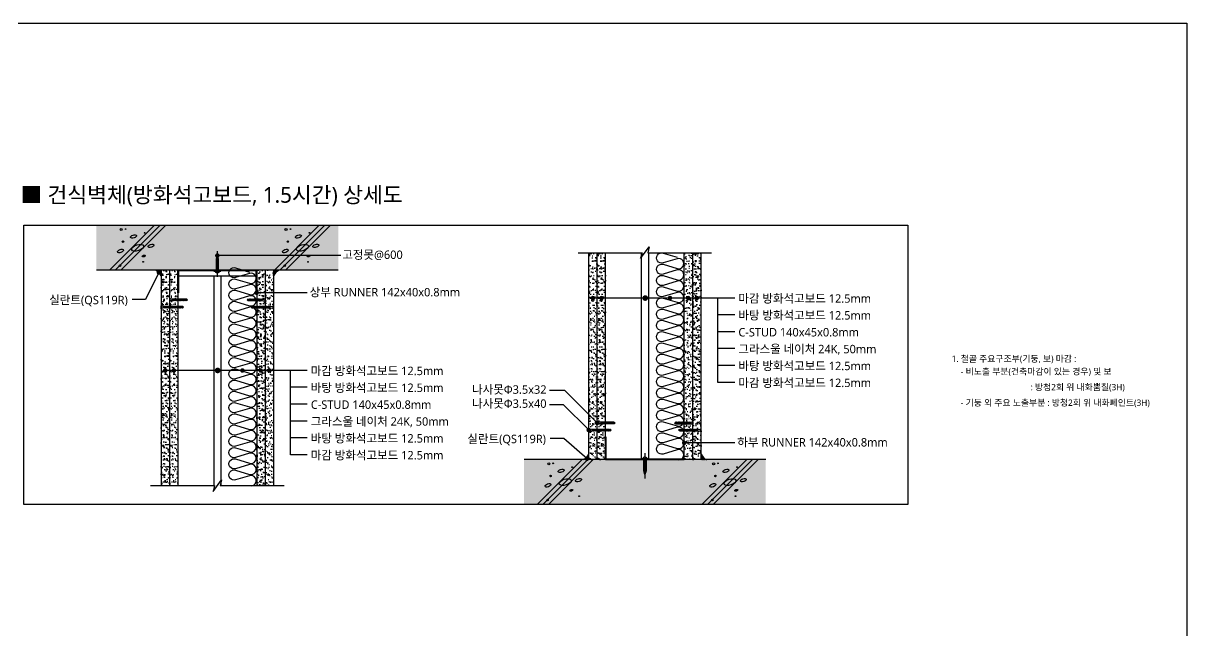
# Model space of a CAD drawing. Header units: millimetres. Extents: x 16588925 to 16999425, y -19668830 to -19380830.
# Drawn here: x 16778609 to 16999425, y -19496106 to -19380830 of the extents above; entities that cross this region are included whole.
import ezdxf
from ezdxf.enums import TextEntityAlignment as Align

# ---------------------------------------------------------------- set-up
doc = ezdxf.new("R2010")
doc.units = ezdxf.units.MM
doc.header["$LTSCALE"] = 1200
doc.header["$MEASUREMENT"] = 0
doc.linetypes.add('HID', pattern=[2.3, 1.5, -0.8])
doc.layers.get('0').update_dxf_attribs({"linetype": 'CONTINUOUS'})
doc.layers.get('DEFPOINTS').update_dxf_attribs({"color": 171, "linetype": 'CONTINUOUS'})
for name, color, linetype in [('ELE-3', 4, 'CONTINUOUS'), ('ELE-6', 8, 'CONTINUOUS'), ('HAT-1', 9, 'CONTINUOUS'), ('HAT-2', 252, 'CONTINUOUS'), ('INS', 5, 'CONTINUOUS'), ('LED', 7, 'CONTINUOUS'), ('SEALANT', 8, 'CONTINUOUS'), ('SYM', 7, 'CONTINUOUS'), ('TEXT', 3, 'CONTINUOUS'), ('TEXT(노트)', 3, 'CONTINUOUS'), ('TEXT-기입', 6, 'CONTINUOUS'), ('경량철골', 2, 'CONTINUOUS'), ('나사못32', 8, 'CONTINUOUS')]:
    doc.layers.add(name, color=color, linetype=linetype)
doc.styles.add('나눔바른고딕', font='NanumBarunGothic.ttf')

# ---------------------------------------------------------------- blocks, each defined once
blk = doc.blocks.new('A$C70CA2067')
at = {"layer": 'ELE-6'}
for points in [[(-1333, -2466, 1.3440307), (-1333, -600), (-4000, -1400, -1.3440307), (-4000, 467), (-1333, -333)], [(-1333, -4600, 1.3440307), (-1333, -2733), (-4000, -3533, -1.3440307), (-4000, -1666), (-1333, -2466)], [(-1333, -6733, 1.3440307), (-1333, -4866), (-4000, -5666, -1.3440307), (-4000, -3800), (-1333, -4600)], [(-1333, -8866, 1.3440307), (-1333, -6999), (-4000, -7799, -1.3440307), (-4000, -5933), (-1333, -6733)], [(-1333, -10999, 1.3440307), (-1333, -9133), (-4000, -9933, -1.3440307), (-4000, -8066), (-1333, -8866)], [(-1333, -13132, 1.3440307), (-1333, -11266), (-4000, -12066, -1.3440307), (-4000, -10199), (-1333, -10999)], [(-1333, -15266, 1.3440307), (-1333, -13399), (-4000, -14199, -1.3440307), (-4000, -12332), (-1333, -13132)], [(-1333, -17399, 1.3440307), (-1333, -15532), (-4000, -16332, -1.3440307), (-4000, -14466), (-1333, -15266)], [(-1333, -19532, 1.3440307), (-1333, -17665), (-4000, -18465, -1.3440307), (-4000, -16599), (-1333, -17399)], [(-1333, -21665, 1.3440307), (-1333, -19799), (-4000, -20599, -1.3440307), (-4000, -18732), (-1333, -19532)], [(-1333, -23798, 1.3440307), (-1333, -21932), (-4000, -22732, -1.3440307), (-4000, -20865), (-1333, -21665)], [(-1333, -25932, 1.3440307), (-1333, -24065), (-4000, -24865, -1.3440307), (-4000, -22998), (-1333, -23798)], [(-1333, -28065, 1.3440307), (-1333, -26198), (-4000, -26998, -1.3440307), (-4000, -25132), (-1333, -25932)], [(-1333, -30198, 1.3440307), (-1333, -28331), (-4000, -29131, -1.3440307), (-4000, -27265), (-1333, -28065)], [(-1333, -32331, 1.3440307), (-1333, -30465), (-4000, -31265, -1.3440307), (-4000, -29398), (-1333, -30198)], [(-1333, -34464, 1.3440307), (-1333, -32598), (-4000, -33398, -1.3440307), (-4000, -31531), (-1333, -32331)], [(-1333, -36598, 1.3440307), (-1333, -34731), (-4000, -35531, -1.3440307), (-4000, -33664), (-1333, -34464)], [(-1333, -38731, 1.3440307), (-1333, -36864), (-4000, -37664, -1.3440307), (-4000, -35798), (-1333, -36598)], [(-1333, -40864, 1.3440307), (-1333, -38997), (-4000, -39797, -1.3440307), (-4000, -37931), (-1333, -38731)]]:
    blk.add_lwpolyline(points, format="xyb", dxfattribs=at)
blk = doc.blocks.new('A$C62E36CEF')
at = {"layer": 'ELE-6'}
for points in [[(-1333, 36264, 1.3440307), (-1333, 38131), (-4000, 37331, -1.3440307), (-4000, 39198), (-1333, 38398)], [(-1333, 34131, 1.3440307), (-1333, 35998), (-4000, 35198, -1.3440307), (-4000, 37064), (-1333, 36264)], [(-1333, 31998, 1.3440307), (-1333, 33865), (-4000, 33065, -1.3440307), (-4000, 34931), (-1333, 34131)], [(-1333, 29865, 1.3440307), (-1333, 31731), (-4000, 30931, -1.3440307), (-4000, 32798), (-1333, 31998)], [(-1333, 27732, 1.3440307), (-1333, 29598), (-4000, 28798, -1.3440307), (-4000, 30665), (-1333, 29865)], [(-1333, 25598, 1.3440307), (-1333, 27465), (-4000, 26665, -1.3440307), (-4000, 28532), (-1333, 27732)], [(-1333, 23465, 1.3440307), (-1333, 25332), (-4000, 24532, -1.3440307), (-4000, 26398), (-1333, 25598)], [(-1333, 21332, 1.3440307), (-1333, 23199), (-4000, 22399, -1.3440307), (-4000, 24265), (-1333, 23465)], [(-1333, 19199, 1.3440307), (-1333, 21065), (-4000, 20265, -1.3440307), (-4000, 22132), (-1333, 21332)], [(-1333, 17066, 1.3440307), (-1333, 18932), (-4000, 18132, -1.3440307), (-4000, 19999), (-1333, 19199)], [(-1333, 14932, 1.3440307), (-1333, 16799), (-4000, 15999, -1.3440307), (-4000, 17866), (-1333, 17066)], [(-1333, 12799, 1.3440307), (-1333, 14666), (-4000, 13866, -1.3440307), (-4000, 15732), (-1333, 14932)], [(-1333, 10666, 1.3440307), (-1333, 12533), (-4000, 11733, -1.3440307), (-4000, 13599), (-1333, 12799)], [(-1333, 8533, 1.3440307), (-1333, 10399), (-4000, 9599, -1.3440307), (-4000, 11466), (-1333, 10666)], [(-1333, 6400, 1.3440307), (-1333, 8266), (-4000, 7466, -1.3440307), (-4000, 9333), (-1333, 8533)], [(-1333, 4266, 1.3440307), (-1333, 6133), (-4000, 5333, -1.3440307), (-4000, 7200), (-1333, 6400)], [(-1333, 2133, 1.3440307), (-1333, 4000), (-4000, 3200, -1.3440307), (-4000, 5066), (-1333, 4266)], [(-1333, 0, 1.3440307), (-1333, 1867), (-4000, 1067, -1.3440307), (-4000, 2933), (-1333, 2133)]]:
    blk.add_lwpolyline(points, format="xyb", dxfattribs=at)
blk = doc.blocks.new('kcc나사못40')
at = {"layer": 'ELE-6'}
for p, q in [((1.5, 38.5), (1, 38.2)), ((1, 38.2), (1.5, 37.9)), ((1.5, 37.2), (1, 36.9)), ((1, 36.9), (1.5, 36.6)), ((1.5, 35.9), (1, 35.6)), ((1, 35.6), (1.5, 35.3)), ((1.5, 34.6), (1, 34.3)), ((1, 34.3), (1.5, 34)), ((1.5, 33.3), (1, 33)), ((1, 33), (1.5, 32.7)), ((1.5, 32), (1, 31.7)), ((1, 31.7), (1.5, 31.4)), ((1.5, 30.7), (1, 30.4)), ((1, 30.4), (1.5, 30.1)), ((1.5, 29.4), (1, 29.1)), ((1, 29.1), (1.5, 28.8)), ((1.5, 28.1), (1, 27.8)), ((1, 27.8), (1.5, 27.5)), ((1.5, 26.8), (1, 26.5)), ((1, 26.5), (1.5, 26.2)), ((1.5, 25.5), (1, 25.2)), ((1, 25.2), (1.5, 24.9)), ((1.5, 24.2), (1, 23.9)), ((1, 23.9), (1.5, 23.6)), ((1.5, 22.9), (1, 22.6)), ((1, 22.6), (1.5, 22.3)), ((1.5, 21.6), (1, 21.3)), ((1, 21.3), (1.5, 21)), ((1.5, 38.5), (2.8, 40)), ((1.5, 38.5), (4, 37.9)), ((1.5, 37.9), (4, 37.3)), ((1.5, 37.9), (1.5, 37.2)), ((1.5, 37.9), (4, 37.9)), ((1.5, 37.2), (4, 36.6)), ((1.5, 36.6), (4, 36)), ((1.5, 36.6), (1.5, 35.9)), ((1.5, 36.6), (4, 36.6)), ((1.5, 35.9), (4, 35.3)), ((1.5, 35.3), (4, 34.7)), ((1.5, 35.3), (1.5, 34.6)), ((1.5, 35.3), (4, 35.3)), ((1.5, 34.6), (4, 34)), ((1.5, 34), (1.5, 33.3)), ((1.5, 34), (4, 33.4)), ((1.5, 34), (4, 34)), ((1.5, 33.3), (4, 32.7)), ((1.5, 32.7), (4, 32.1)), ((1.5, 32.7), (1.5, 32)), ((1.5, 32.7), (4, 32.7)), ((1.5, 32), (4, 31.4)), ((1.5, 31.4), (1.5, 30.7)), ((1.5, 31.4), (4, 30.8)), ((1.5, 31.4), (4, 31.4)), ((1.5, 30.7), (4, 30.1)), ((1.5, 30.1), (4, 29.5)), ((1.5, 30.1), (1.5, 29.4)), ((1.5, 30.1), (4, 30.1)), ((1.5, 29.4), (4, 28.8)), ((1.5, 28.8), (1.5, 28.1)), ((1.5, 28.8), (4, 28.2)), ((1.5, 28.8), (4, 28.8)), ((1.5, 28.1), (4, 27.5)), ((1.5, 27.5), (4, 26.9)), ((1.5, 27.5), (1.5, 26.8)), ((1.5, 27.5), (4, 27.5)), ((1.5, 26.8), (4, 26.2)), ((1.5, 26.2), (1.5, 25.5)), ((1.5, 26.2), (4, 25.6)), ((1.5, 26.2), (4, 26.2)), ((1.5, 25.5), (4, 24.9)), ((1.5, 24.9), (4, 24.3)), ((1.5, 24.9), (1.5, 24.2)), ((1.5, 24.9), (4, 24.9)), ((1.5, 24.2), (4, 23.6)), ((1.5, 23.6), (1.5, 22.9)), ((1.5, 23.6), (4, 23)), ((1.5, 23.6), (4, 23.6)), ((1.5, 22.9), (4, 22.3)), ((1.5, 22.3), (4, 21.7)), ((1.5, 22.3), (1.5, 21.6)), ((1.5, 22.3), (4, 22.3)), ((1.5, 21.6), (4, 21)), ((1.5, 21), (1.5, 20.3)), ((1.5, 21), (4, 20.4)), ((1.5, 21), (4, 21)), ((4, 38.6), (2.8, 40)), ((4, 38.6), (4, 37.9)), ((4, 37.9), (4.5, 37.6)), ((4.5, 37.6), (4, 37.3)), ((4, 37.3), (4, 36.6)), ((4, 36.6), (4.5, 36.3)), ((4.5, 36.3), (4, 36)), ((4, 36), (4, 35.3)), ((4, 35.3), (4.5, 35)), ((4.5, 35), (4, 34.7)), ((4, 34.7), (4, 34)), ((4, 34), (4.5, 33.7)), ((4.5, 33.7), (4, 33.4)), ((4, 33.4), (4, 32.7)), ((4, 32.7), (4.5, 32.4)), ((4.5, 32.4), (4, 32.1)), ((4, 32.1), (4, 31.4)), ((4, 31.4), (4.5, 31.1)), ((4.5, 31.1), (4, 30.8)), ((4, 30.8), (4, 30.1)), ((4, 30.1), (4.5, 29.8)), ((4.5, 29.8), (4, 29.5)), ((4, 29.5), (4, 28.8)), ((4, 28.8), (4.5, 28.5)), ((4.5, 28.5), (4, 28.2)), ((4, 28.2), (4, 27.5)), ((4, 27.5), (4.5, 27.2)), ((4.5, 27.2), (4, 26.9)), ((4, 26.9), (4, 26.2)), ((4, 26.2), (4.5, 25.9)), ((4.5, 25.9), (4, 25.6)), ((4, 25.6), (4, 24.9)), ((4, 24.9), (4.5, 24.6)), ((4.5, 24.6), (4, 24.3)), ((4, 24.3), (4, 23.6)), ((4, 23.6), (4.5, 23.3)), ((4.5, 23.3), (4, 23)), ((4, 23), (4, 22.3)), ((4, 22.3), (4.5, 22)), ((4.5, 22), (4, 21.7)), ((4, 21.7), (4, 21)), ((4, 21), (4.5, 20.7)), ((0, 0.4), (5.5, 0.4)), ((0, 0), (0, 0.4)), ((1.5, 20.3), (1, 20)), ((1, 20), (1.5, 19.7)), ((1.5, 19), (1, 18.7)), ((1, 18.7), (1.5, 18.4)), ((1.5, 17.7), (1, 17.4)), ((1, 17.4), (1.5, 17.1)), ((1.5, 16.4), (1, 16.1)), ((1, 16.1), (1.5, 15.8)), ((1.5, 15.1), (1, 14.8)), ((1, 14.8), (1.5, 14.5)), ((1.5, 13.8), (1, 13.5)), ((1, 13.5), (1.5, 13.2)), ((1.5, 12.5), (1, 12.2)), ((1, 12.2), (1.5, 11.9)), ((1.5, 11.2), (1, 10.9)), ((1, 10.9), (1.5, 10.6)), ((1.5, 9.9), (1, 9.6)), ((1, 9.6), (1.5, 9.3)), ((1.5, 8.6), (1, 8.3)), ((1, 8.3), (1.5, 8)), ((1.5, 7.3), (1, 7)), ((1, 7), (1.5, 6.7)), ((1.5, 20.3), (4, 19.7)), ((1.5, 19.7), (4, 19.1)), ((1.5, 19.7), (1.5, 19)), ((1.5, 19.7), (4, 19.7)), ((1.5, 19), (4, 18.4)), ((1.5, 18.4), (1.5, 17.7)), ((1.5, 18.4), (4, 17.8)), ((1.5, 18.4), (4, 18.4)), ((1.5, 17.7), (4, 17.1)), ((1.5, 17.1), (4, 16.5)), ((1.5, 17.1), (1.5, 16.4)), ((1.5, 17.1), (4, 17.1)), ((1.5, 16.4), (4, 15.8)), ((1.5, 15.8), (1.5, 15.1)), ((1.5, 15.8), (4, 15.2)), ((1.5, 15.8), (4, 15.8)), ((1.5, 15.1), (4, 14.5)), ((1.5, 14.5), (4, 13.9)), ((1.5, 14.5), (1.5, 13.8)), ((1.5, 14.5), (4, 14.5)), ((1.5, 13.8), (4, 13.2)), ((1.5, 13.2), (1.5, 12.5)), ((1.5, 13.2), (4, 12.6)), ((1.5, 13.2), (4, 13.2)), ((1.5, 12.5), (4, 11.9)), ((1.5, 11.9), (4, 11.3)), ((1.5, 11.9), (1.5, 11.2)), ((1.5, 11.9), (4, 11.9)), ((1.5, 11.2), (4, 10.6)), ((1.5, 10.6), (1.5, 9.9)), ((1.5, 10.6), (4, 10)), ((1.5, 10.6), (4, 10.6)), ((1.5, 9.9), (4, 9.3)), ((1.5, 9.3), (4, 8.7)), ((1.5, 9.3), (1.5, 8.6)), ((1.5, 9.3), (4, 9.3)), ((1.5, 8.6), (4, 8)), ((1.5, 8), (1.5, 7.3)), ((1.5, 8), (4, 7.4)), ((1.5, 8), (4, 8)), ((1.5, 7.3), (4, 6.7)), ((1.5, 6.7), (4, 6.1)), ((1.5, 6.7), (4, 6.7)), ((1.5, 6.7), (1.5, 5.4)), ((4.5, 20.7), (4, 20.4)), ((4, 20.4), (4, 19.7)), ((4, 19.7), (4.5, 19.4)), ((4.5, 19.4), (4, 19.1)), ((4, 19.1), (4, 18.4)), ((4, 18.4), (4.5, 18.1)), ((4.5, 18.1), (4, 17.8)), ((4, 17.8), (4, 17.1)), ((4, 17.1), (4.5, 16.8)), ((4.5, 16.8), (4, 16.5)), ((4, 16.5), (4, 15.8)), ((4, 15.8), (4.5, 15.5)), ((4.5, 15.5), (4, 15.2)), ((4, 15.2), (4, 14.5)), ((4, 14.5), (4.5, 14.2)), ((4.5, 14.2), (4, 13.9)), ((4, 13.9), (4, 13.2)), ((4, 13.2), (4.5, 12.9)), ((4.5, 12.9), (4, 12.6)), ((4, 12.6), (4, 11.9)), ((4, 11.9), (4.5, 11.6)), ((4.5, 11.6), (4, 11.3)), ((4, 11.3), (4, 10.6)), ((4, 10.6), (4.5, 10.3)), ((4.5, 10.3), (4, 10)), ((4, 10), (4, 9.3)), ((4, 9.3), (4.5, 9)), ((4.5, 9), (4, 8.7)), ((4, 8.7), (4, 8)), ((4, 8), (4.5, 7.7)), ((4.5, 7.7), (4, 7.4)), ((4, 7.4), (4, 6.7)), ((4, 6.7), (4.5, 6.4)), ((4.5, 6.4), (4, 6.1)), ((4, 6.1), (4, 5.4)), ((5.5, 0), (5.5, 0.4)), ((0, 0), (5.5, 0))]:
    blk.add_line(p, q, dxfattribs=at)
at = {"layer": 'ELE-6', "extrusion": (0, 0, -1)}
blk.add_ellipse((0, 5.4), major_axis=(0, -5), ratio=0.3, start_param=4.712389, end_param=6.283185, dxfattribs=at)
at = {"layer": 'ELE-6'}
blk.add_ellipse((5.5, 5.4), major_axis=(0, -5), ratio=0.3, start_param=4.712389, end_param=6.283185, dxfattribs=at)
blk = doc.blocks.new('kcc나사못32')
at = {"layer": '나사못32'}
for p, q in [((1.5, 29.9), (1, 29.6)), ((1, 29.6), (1.5, 29.3)), ((1.5, 28.6), (1, 28.3)), ((1, 28.3), (1.5, 28)), ((1.5, 27.3), (1, 27)), ((1, 27), (1.5, 26.7)), ((1.5, 26), (1, 25.7)), ((1, 25.7), (1.5, 25.4)), ((1.5, 24.7), (1, 24.4)), ((1, 24.4), (1.5, 24.1)), ((1.5, 23.4), (1, 23.1)), ((1, 23.1), (1.5, 22.8)), ((1.5, 22.1), (1, 21.8)), ((1, 21.8), (1.5, 21.5)), ((1.5, 20.8), (1, 20.5)), ((1.5, 30.6), (2.8, 32)), ((1.5, 30.6), (1.5, 29.9)), ((4, 30.5), (1.5, 29.9)), ((4, 29.9), (1.5, 29.9)), ((4, 29.9), (1.5, 29.3)), ((1.5, 29.3), (1.5, 28.6)), ((4, 29.2), (1.5, 28.6)), ((4, 28.6), (1.5, 28.6)), ((4, 28.6), (1.5, 28)), ((1.5, 28), (1.5, 27.3)), ((4, 27.9), (1.5, 27.3)), ((4, 27.3), (1.5, 27.3)), ((4, 27.3), (1.5, 26.7)), ((1.5, 26.7), (1.5, 26)), ((4, 26.6), (1.5, 26)), ((4, 26), (1.5, 26)), ((4, 26), (1.5, 25.4)), ((1.5, 25.4), (1.5, 24.7)), ((4, 25.3), (1.5, 24.7)), ((4, 24.7), (1.5, 24.7)), ((4, 24.7), (1.5, 24.1)), ((1.5, 24.1), (1.5, 23.4)), ((4, 24), (1.5, 23.4)), ((4, 23.4), (1.5, 23.4)), ((4, 23.4), (1.5, 22.8)), ((1.5, 22.8), (1.5, 22.1)), ((4, 22.7), (1.5, 22.1)), ((4, 22.1), (1.5, 22.1)), ((4, 22.1), (1.5, 21.5)), ((1.5, 21.5), (1.5, 20.8)), ((4, 21.4), (1.5, 20.8)), ((4, 20.8), (1.5, 20.8)), ((4, 20.8), (1.5, 20.2)), ((4, 30.5), (2.8, 32)), ((4, 30.5), (4.5, 30.2)), ((4.5, 30.2), (4, 29.9)), ((4, 29.9), (4, 29.2)), ((4, 29.2), (4.5, 28.9)), ((4.5, 28.9), (4, 28.6)), ((4, 28.6), (4, 27.9)), ((4, 27.9), (4.5, 27.6)), ((4.5, 27.6), (4, 27.3)), ((4, 27.3), (4, 26.6)), ((4, 26.6), (4.5, 26.3)), ((4.5, 26.3), (4, 26)), ((4, 26), (4, 25.3)), ((4, 25.3), (4.5, 25)), ((4.5, 25), (4, 24.7)), ((4, 24.7), (4, 24)), ((4, 24), (4.5, 23.7)), ((4.5, 23.7), (4, 23.4)), ((4, 23.4), (4, 22.7)), ((4, 22.7), (4.5, 22.4)), ((4.5, 22.4), (4, 22.1)), ((4, 22.1), (4, 21.4)), ((4, 21.4), (4.5, 21.1)), ((4.5, 21.1), (4, 20.8)), ((4, 20.8), (4, 20.1)), ((0, 0), (0, 0.4)), ((5.5, 0.4), (0, 0.4)), ((1, 20.5), (1.5, 20.2)), ((1.5, 19.5), (1, 19.2)), ((1, 19.2), (1.5, 18.9)), ((1.5, 18.2), (1, 17.9)), ((1, 17.9), (1.5, 17.6)), ((1.5, 16.9), (1, 16.6)), ((1, 16.6), (1.5, 16.3)), ((1.5, 15.6), (1, 15.3)), ((1, 15.3), (1.5, 15)), ((1.5, 14.3), (1, 14)), ((1, 14), (1.5, 13.7)), ((1.5, 13), (1, 12.7)), ((1, 12.7), (1.5, 12.4)), ((1.5, 11.7), (1, 11.4)), ((1, 11.4), (1.5, 11.1)), ((1.5, 10.4), (1, 10.1)), ((1, 10.1), (1.5, 9.8)), ((1.5, 9.1), (1, 8.8)), ((1, 8.8), (1.5, 8.5)), ((1.5, 7.8), (1, 7.5)), ((1, 7.5), (1.5, 7.2)), ((1.5, 6.5), (1, 6.2)), ((1, 6.2), (1.5, 5.9)), ((1.5, 20.2), (1.5, 19.5)), ((4, 20.1), (1.5, 19.5)), ((4, 19.5), (1.5, 19.5)), ((4, 19.5), (1.5, 18.9)), ((1.5, 18.9), (1.5, 18.2)), ((4, 18.8), (1.5, 18.2)), ((4, 18.2), (1.5, 18.2)), ((4, 18.2), (1.5, 17.6)), ((1.5, 17.6), (1.5, 16.9)), ((4, 17.5), (1.5, 16.9)), ((4, 16.9), (1.5, 16.9)), ((4, 16.9), (1.5, 16.3)), ((1.5, 16.3), (1.5, 15.6)), ((4, 16.2), (1.5, 15.6)), ((4, 15.6), (1.5, 15.6)), ((4, 15.6), (1.5, 15)), ((1.5, 15), (1.5, 14.3)), ((4, 14.9), (1.5, 14.3)), ((4, 14.3), (1.5, 14.3)), ((4, 14.3), (1.5, 13.7)), ((1.5, 13.7), (1.5, 13)), ((4, 13.6), (1.5, 13)), ((4, 13), (1.5, 13)), ((4, 13), (1.5, 12.4)), ((1.5, 12.4), (1.5, 11.7)), ((4, 12.3), (1.5, 11.7)), ((4, 11.7), (1.5, 11.7)), ((4, 11.7), (1.5, 11.1)), ((1.5, 11.1), (1.5, 10.4)), ((4, 11), (1.5, 10.4)), ((4, 10.4), (1.5, 10.4)), ((4, 10.4), (1.5, 9.8)), ((1.5, 9.8), (1.5, 9.1)), ((4, 9.7), (1.5, 9.1)), ((4, 9.1), (1.5, 9.1)), ((4, 9.1), (1.5, 8.5)), ((1.5, 8.5), (1.5, 7.8)), ((4, 8.4), (1.5, 7.8)), ((4, 7.8), (1.5, 7.8)), ((4, 7.8), (1.5, 7.2)), ((1.5, 7.2), (1.5, 6.5)), ((4, 7.1), (1.5, 6.5)), ((4, 6.5), (1.5, 6.5)), ((4, 6.5), (1.5, 5.9)), ((1.5, 5.9), (1.5, 5.4)), ((4, 20.1), (4.5, 19.8)), ((4.5, 19.8), (4, 19.5)), ((4, 19.5), (4, 18.8)), ((4, 18.8), (4.5, 18.5)), ((4.5, 18.5), (4, 18.2)), ((4, 18.2), (4, 17.5)), ((4, 17.5), (4.5, 17.2)), ((4.5, 17.2), (4, 16.9)), ((4, 16.9), (4, 16.2)), ((4, 16.2), (4.5, 15.9)), ((4.5, 15.9), (4, 15.6)), ((4, 15.6), (4, 14.9)), ((4, 14.9), (4.5, 14.6)), ((4.5, 14.6), (4, 14.3)), ((4, 14.3), (4, 13.6)), ((4, 13.6), (4.5, 13.3)), ((4.5, 13.3), (4, 13)), ((4, 13), (4, 12.3)), ((4, 12.3), (4.5, 12)), ((4.5, 12), (4, 11.7)), ((4, 11.7), (4, 11)), ((4, 11), (4.5, 10.7)), ((4.5, 10.7), (4, 10.4)), ((4, 10.4), (4, 9.7)), ((4, 9.7), (4.5, 9.4)), ((4.5, 9.4), (4, 9.1)), ((4, 9.1), (4, 8.4)), ((4, 8.4), (4.5, 8.1)), ((4.5, 8.1), (4, 7.8)), ((4, 7.8), (4, 7.1)), ((4, 7.1), (4.5, 6.8)), ((4.5, 6.8), (4, 6.5)), ((4, 6.5), (4, 5.4)), ((5.5, 0), (5.5, 0.4)), ((5.5, 0), (0, 0))]:
    blk.add_line(p, q, dxfattribs=at)
at = {"layer": '나사못32', "extrusion": (0, 0, -1)}
blk.add_ellipse((0, 5.4), major_axis=(0, 5), ratio=0.3, start_param=1.570796, end_param=3.141593, dxfattribs=at)
at = {"layer": '나사못32'}
blk.add_ellipse((5.5, 5.4), major_axis=(0, 5), ratio=0.3, start_param=1.570796, end_param=3.141593, dxfattribs=at)
blk = doc.blocks.new('A$C48DA6045')
at = {"layer": 'ELE-6'}
blk.add_line((0, 10.6), (0, -34.6), dxfattribs=at)
blk.add_lwpolyline([(6, 0), (-6, 0), (-6, 1), (6, 1)], close=True, dxfattribs=at)
at = {"layer": 'ELE-6', "linetype": 'HID'}
blk.add_lwpolyline([(2, 0), (2, -20.6), (0, -27), (-2, -20.6), (-2, 0)], dxfattribs=at)
at = {"layer": 'ELE-6'}
blk.add_arc((0, -0.2), 4.08, 17.2018, 162.7982, dxfattribs=at)

msp = doc.modelspace()

# ---------------------------------------------------------------- hatches: boundary and pattern name
at = {"layer": 'HAT-1'}
h = msp.add_hatch(dxfattribs=at)
h.set_pattern_fill('ANSI31', color=256, scale=10.666667, style=0)
h.set_pattern_definition([(45, (16282434.066, -21363994.457), (-23.94734966, 23.94734966), [])])
h.paths.add_polyline_path([(16804774, -19427705), (16803707, -19427705, -0.2001382), (16804774, -19428761)])
h = msp.add_hatch(dxfattribs=at)
h.set_pattern_fill('ANSI31', color=256, scale=10.666667, style=0)
h.set_pattern_definition([(135, (17348446.975, -21363994.457), (23.94734966, 23.94734966), [])])
h.paths.add_polyline_path([(16826107, -19427705), (16827174, -19427705, 0.2001382), (16826107, -19428761)])
h = msp.add_hatch(dxfattribs=at)
h.set_pattern_fill('ANSI31', color=256, scale=10.666667, style=0)
h.set_pattern_definition([(315, (16363583.597, -17527349.623), (-23.94734966, -23.94734966), [])])
h.paths.add_polyline_path([(16885923, -19463639), (16884857, -19463639, 0.2001382), (16885923, -19462583)])
h = msp.add_hatch(dxfattribs=at)
h.set_pattern_fill('ANSI31', color=256, scale=10.666667, style=0)
h.set_pattern_definition([(225, (17429596.507, -17527349.623), (23.94734966, -23.94734966), [])])
h.paths.add_polyline_path([(16907257, -19463639), (16908323, -19463639, -0.2001382), (16907257, -19462583)])
at = {"layer": 'HAT-2'}
h = msp.add_hatch(dxfattribs=at)
h.set_pattern_fill('AR-CONC', color=256, scale=10.666667)
h.set_pattern_definition([(50, (16815440.5, -19423438.7), (1943.3, -170.02), [203.2, -2235.2]), (355, (16815440.5, -19423438.7), (-375.93, 2037.94), [162.56, -1788.17]), (100.451, (16815602.5, -19423452.9), (1567.37, 1867.92), [172.7, -1899.63]), (46.184, (16815440.5, -19422896.8), (2891.5, -448.45), [304.8, -3352.8]), (96.636, (16815681.5, -19422934.2), (2532.3, 2639.2), [259.04, -2849.45]), (351.184, (16815440.5, -19422896.8), (2532.3, 2639.2), [243.84, -2682.24]), (21, (16815711.5, -19423032.3), (1617.22, -1090.83), [203.2, -2235.2]), (326, (16815711.5, -19423032.3), (659.22, 1964.67), [162.56, -1788.16]), (71.451, (16815846.2, -19423123.2), (2276.44, 873.84), [172.7, -1899.63]), (37.5, (16815440.5, -19423438.7), (32.945, 901.92), [0, -1766.485, 0, -1815.253, 0, -1794.933]), (7.5, (16815440.5, -19423438.7), (712.743, 1068.593), [0, -1034.965, 0, -1725.845, 0, -684.107]), (327.5, (16814836.34, -19423438.7), (1446.3, -61.107), [0, -677.333, 0, -2113.28, 0, -2804.16]), (317.5, (16814565.4, -19423438.7), (1580.045, 271.216), [0, -880.533, 0, -1403.435, 0, -1991.36])])
h.paths.add_polyline_path([(16838374, -19427705), (16838374, -19419172), (16792507, -19419172), (16792507, -19427705)])
h = msp.add_hatch(dxfattribs=at)
h.set_pattern_fill('AR-SAND', color=256, scale=21.333333, style=0)
h.set_pattern_definition([(37.5, (16401442.3, -21345937.45), (-34.134, 1044.08157), [0, -823.63733, 0, -921.17333, 0, -880.53333]), (7.5, (16401442.3, -21345937.5), (958.983, 1529.2269), [0, -444.33067, 0, -742.35733, 0, -284.48]), (327.5, (16400775.8, -21345937.45), (1687.4504, 3.066), [0, -270.93333, 0, -975.36, 0, -1273.38667]), (317.5, (16400775.8, -21345937.5), (1628.9204, 475.5826), [0, -135.46667, 0, -639.40267, 0, -731.52])])
h.paths.add_polyline_path([(16887523, -19424367), (16885923, -19424367), (16885923, -19463639), (16887523, -19463639)])
h = msp.add_hatch(dxfattribs=at)
h.set_pattern_fill('AR-SAND', color=256, scale=21.333333, style=0)
h.set_pattern_definition([(37.5, (16403042.3, -21345937.45), (-34.134, 1044.08157), [0, -823.63733, 0, -921.17333, 0, -880.53333]), (7.5, (16403042.3, -21345937.5), (958.983, 1529.2269), [0, -444.33067, 0, -742.35733, 0, -284.48]), (327.5, (16402375.8, -21345937.45), (1687.4504, 3.066), [0, -270.93333, 0, -975.36, 0, -1273.38667]), (317.5, (16402375.8, -21345937.5), (1628.9204, 475.5826), [0, -135.46667, 0, -639.40267, 0, -731.52])])
h.paths.add_polyline_path([(16889123, -19424367), (16887523, -19424367), (16887523, -19463639), (16889123, -19463639)])
h = msp.add_hatch(dxfattribs=at)
h.set_pattern_fill('AR-SAND', color=256, scale=21.333333, style=0)
h.set_pattern_definition([(37.5, (16412642.3, -21345937.45), (-34.134, 1044.08157), [0, -823.63733, 0, -921.17333, 0, -880.53333]), (7.5, (16412642.3, -21345937.5), (958.983, 1529.2269), [0, -444.33067, 0, -742.35733, 0, -284.48]), (327.5, (16411975.8, -21345937.45), (1687.4504, 3.066), [0, -270.93333, 0, -975.36, 0, -1273.38667]), (317.5, (16411975.8, -21345937.5), (1628.9204, 475.5826), [0, -135.46667, 0, -639.40267, 0, -731.52])])
h.paths.add_polyline_path([(16904057, -19424367), (16905657, -19424367), (16905657, -19463639), (16904057, -19463639)])
h = msp.add_hatch(dxfattribs=at)
h.set_pattern_fill('AR-SAND', color=256, scale=21.333333, style=0)
h.set_pattern_definition([(37.5, (16411042.3, -21345937.45), (-34.134, 1044.08157), [0, -823.63733, 0, -921.17333, 0, -880.53333]), (7.5, (16411042.3, -21345937.5), (958.983, 1529.2269), [0, -444.33067, 0, -742.35733, 0, -284.48]), (327.5, (16410375.8, -21345937.45), (1687.4504, 3.066), [0, -270.93333, 0, -975.36, 0, -1273.38667]), (317.5, (16410375.8, -21345937.5), (1628.9204, 475.5826), [0, -135.46667, 0, -639.40267, 0, -731.52])])
h.paths.add_polyline_path([(16905657, -19424367), (16907257, -19424367), (16907257, -19463639), (16905657, -19463639)])
h = msp.add_hatch(dxfattribs=at)
h.set_pattern_fill('AR-SAND', color=256, scale=21.333333, style=0)
h.set_pattern_definition([(37.5, (16320292.8, -21363994.46), (-34.134, 1044.08157), [0, -823.63733, 0, -921.17333, 0, -880.53333]), (7.5, (16320292.8, -21363994.5), (958.983, 1529.2269), [0, -444.33067, 0, -742.35733, 0, -284.48]), (327.5, (16319626.3, -21363994.5), (1687.4504, 3.066), [0, -270.93333, 0, -975.36, 0, -1273.38667]), (317.5, (16319626.3, -21363994.5), (1628.9204, 475.5826), [0, -135.46667, 0, -639.40267, 0, -731.52])])
h.paths.add_polyline_path([(16804774, -19468569), (16806374, -19468569), (16806374, -19427705), (16804774, -19427705)])
h = msp.add_hatch(dxfattribs=at)
h.set_pattern_fill('AR-SAND', color=256, scale=21.333333, style=0)
h.set_pattern_definition([(37.5, (16321892.8, -21363994.46), (-34.134, 1044.08157), [0, -823.63733, 0, -921.17333, 0, -880.53333]), (7.5, (16321892.8, -21363994.5), (958.983, 1529.2269), [0, -444.33067, 0, -742.35733, 0, -284.48]), (327.5, (16321226.3, -21363994.5), (1687.4504, 3.066), [0, -270.93333, 0, -975.36, 0, -1273.38667]), (317.5, (16321226.3, -21363994.5), (1628.9204, 475.5826), [0, -135.46667, 0, -639.40267, 0, -731.52])])
h.paths.add_polyline_path([(16806374, -19468569), (16807974, -19468569), (16807974, -19427705), (16806374, -19427705)])
h = msp.add_hatch(dxfattribs=at)
h.set_pattern_fill('AR-SAND', color=256, scale=21.333333, style=0)
h.set_pattern_definition([(37.5, (16331492.8, -21363994.46), (-34.134, 1044.08157), [0, -823.63733, 0, -921.17333, 0, -880.53333]), (7.5, (16331492.8, -21363994.5), (958.983, 1529.2269), [0, -444.33067, 0, -742.35733, 0, -284.48]), (327.5, (16330826.3, -21363994.5), (1687.4504, 3.066), [0, -270.93333, 0, -975.36, 0, -1273.38667]), (317.5, (16330826.3, -21363994.5), (1628.9204, 475.5826), [0, -135.46667, 0, -639.40267, 0, -731.52])])
h.paths.add_polyline_path([(16824507, -19468569), (16822907, -19468569), (16822907, -19427705), (16824507, -19427705)])
h = msp.add_hatch(dxfattribs=at)
h.set_pattern_fill('AR-SAND', color=256, scale=21.333333, style=0)
h.set_pattern_definition([(37.5, (16329892.8, -21363994.46), (-34.134, 1044.08157), [0, -823.63733, 0, -921.17333, 0, -880.53333]), (7.5, (16329892.8, -21363994.5), (958.983, 1529.2269), [0, -444.33067, 0, -742.35733, 0, -284.48]), (327.5, (16329226.3, -21363994.5), (1687.4504, 3.066), [0, -270.93333, 0, -975.36, 0, -1273.38667]), (317.5, (16329226.3, -21363994.5), (1628.9204, 475.5826), [0, -135.46667, 0, -639.40267, 0, -731.52])])
h.paths.add_polyline_path([(16826107, -19468569), (16824507, -19468569), (16824507, -19427705), (16826107, -19427705)])
h = msp.add_hatch(dxfattribs=at)
h.set_pattern_fill('AR-CONC', color=256, scale=10.666667)
h.set_pattern_definition([(50, (19392275.5, -17130898.6), (1943.3031, -170.0169), [203.2, -2235.2]), (355, (19392275.5, -17130898.6), (-375.9298, 2037.9397), [162.56, -1788.1662]), (100.451445, (19392437.4, -17130912.8), (1567.3733, 1867.9227), [172.6934, -1899.6293]), (46.1842, (19392275.5, -17130356.7), (2891.5098, -448.4515), [304.8, -3352.8]), (96.63556, (19392516.4, -17130394), (2532.3108, 2639.212), [259.0402, -2849.4465]), (351.18415, (19392275.5, -17130356.7), (2532.3108, 2639.212), [243.8396, -2682.2371]), (21, (19392546.4, -17130492.2), (1617.2202, -1090.8288), [203.2, -2235.2]), (326, (19392546.4, -17130492.2), (659.2216, 1964.6716), [162.56, -1788.16]), (71.451445, (19392681.2, -17130583.1), (2276.4418, 873.8429), [172.6934, -1899.626]), (37.5, (19392275.5, -17130898.6), (32.9451, 901.92041), [0, -1766.48533, 0, -1815.25333, 0, -1794.93333]), (7.5, (19392275.5, -17130898.6), (712.74307, 1068.5928), [0, -1034.96533, 0, -1725.84533, 0, -684.10667]), (327.5, (19391671.3, -17130898.6), (1446.29968, -61.1066), [0, -677.33333, 0, -2113.28, 0, -2804.16]), (317.5, (19391400.4, -17130898.6), (1580.0446, 271.2159), [0, -880.53333, 0, -1403.43467, 0, -1991.36])])
h.paths.add_polyline_path([(16873657, -19463639), (16873657, -19472172), (16919523, -19472172), (16919523, -19463639)])

# ---------------------------------------------------------------- linework, layer by layer
at = {"layer": 'DEFPOINTS', "ltscale": 1000}
msp.add_lwpolyline([(16588925, -19380830), (16999425, -19380830), (16999425, -19668830), (16588925, -19668830)], close=True, dxfattribs=at)
at = {"layer": 'ELE-3'}
for p, q in [((16885923, -19463639), (16885923, -19424367)), ((16887523, -19463639), (16887523, -19424367)), ((16889123, -19463639), (16889123, -19424367)), ((16904057, -19463639), (16904057, -19424367)), ((16905657, -19463639), (16905657, -19424367)), ((16907257, -19463639), (16907257, -19424367)), ((16838374, -19427705), (16792507, -19427705)), ((16804774, -19427705), (16804774, -19468569)), ((16806374, -19427705), (16806374, -19468569)), ((16807974, -19427705), (16807974, -19468569)), ((16822907, -19427705), (16822907, -19468569)), ((16824507, -19427705), (16824507, -19468569)), ((16826107, -19427705), (16826107, -19468569)), ((16919523, -19463639), (16873657, -19463639))]:
    msp.add_line(p, q, dxfattribs=at)
at = {"layer": 'ELE-6'}
for p, q in [((16895897, -19424367), (16895897, -19463553)), ((16897283, -19424367), (16897283, -19463553)), ((16808059, -19428772), (16822822, -19428772)), ((16814747, -19428772), (16814747, -19468569)), ((16816134, -19428772), (16816134, -19468569))]:
    msp.add_line(p, q, dxfattribs=at)
at = {"layer": 'HAT-1'}
for p, q in [((16794981, -19427705), (16803514, -19419172)), ((16796047, -19427705), (16804581, -19419172)), ((16797114, -19427705), (16805647, -19419172)), ((16826264, -19427705), (16834797, -19419172)), ((16827330, -19427705), (16835864, -19419172)), ((16828397, -19427705), (16836930, -19419172)), ((16876130, -19472172), (16884664, -19463639)), ((16877197, -19472172), (16885730, -19463639)), ((16878264, -19472172), (16886797, -19463639)), ((16907413, -19472172), (16915947, -19463639)), ((16908480, -19472172), (16917013, -19463639)), ((16909547, -19472172), (16918080, -19463639))]:
    msp.add_line(p, q, dxfattribs=at)
for centre, radius in [((16797202, -19419971), 202), ((16798036, -19419876), 67.2), ((16801636, -19420592), 67.2), ((16828485, -19419971), 202), ((16829319, -19419876), 67.2), ((16832919, -19420592), 67.2), ((16797538, -19422271), 134), ((16828821, -19422271), 134), ((16796961, -19426836), 134), ((16801367, -19426097), 67.1), ((16828244, -19426836), 134), ((16832650, -19426097), 67.1), ((16878352, -19464438), 202), ((16879185, -19464343), 67.2), ((16909635, -19464438), 202), ((16910468, -19464343), 67.2), ((16878688, -19466737), 134), ((16882785, -19465059), 67.2), ((16909971, -19466737), 134), ((16914068, -19465059), 67.2), ((16878111, -19471302), 134), ((16884117, -19470564), 67.1), ((16909394, -19471302), 134), ((16913800, -19470564), 67.1)]:
    msp.add_circle(centre, radius, dxfattribs=at)
for centre, start, end in [((16827906, -19429512), 112.06002, 157.3302), ((16884125, -19461832), 292.06002, 337.3302), ((16909056, -19461832), 202.6698, 247.93998)]:
    msp.add_arc(centre, 1949, start, end, dxfattribs=at)
for centre, major_axis in [((16799539, -19421285), (-562, -183)), ((16800314, -19423439), (-1124, -366)), ((16802846, -19423076), (-562, -183)), ((16830822, -19421285), (-562, -183)), ((16831597, -19423439), (-1124, -366)), ((16834128, -19423076), (-562, -183)), ((16797059, -19424046), (-562, -183)), ((16801484, -19424999), (-281, -91)), ((16828342, -19424046), (-562, -183)), ((16832767, -19424999), (-281, -91)), ((16880688, -19465752), (-562, -183)), ((16911971, -19465752), (-562, -183)), ((16878209, -19468513), (-562, -183)), ((16881464, -19467905), (-1124, -366)), ((16882633, -19469466), (-281, -91)), ((16883995, -19467543), (-562, -183)), ((16909492, -19468513), (-562, -183)), ((16912747, -19467905), (-1124, -366)), ((16913916, -19469466), (-281, -91)), ((16915278, -19467543), (-562, -183))]:
    msp.add_ellipse(centre, major_axis=major_axis, ratio=0.4770727, dxfattribs=at)
at = {"layer": 'LED'}
for p, q in [((16838907, -19424911), (16815441, -19424911)), ((16832507, -19431972), (16822907, -19431972))]:
    msp.add_line(p, q, dxfattribs=at)
for points, const_width in [([(16815227, -19424911, 1), (16815654, -19424911, 1)], 427), ([(16804133, -19428126, 1), (16804559, -19428126, 1)], 427), ([(16822694, -19431972, 1), (16823121, -19431972, 1)], 427), ([(16886488, -19432976, 1), (16886915, -19432976, 1)], 427), ([(16888135, -19432976, 1), (16888562, -19432976, 1)], 427), ([(16896383, -19432976, 1), (16896916, -19432976, 1)], 533), ([(16901133, -19432976, 1), (16901559, -19432976, 1)], 427), ([(16904595, -19432976, 1), (16905021, -19432976, 1)], 427), ([(16906222, -19432976, 1), (16906649, -19432976, 1)], 427), ([(16805338, -19446716, 1), (16805765, -19446716, 1)], 427), ([(16806985, -19446716, 1), (16807412, -19446716, 1)], 427), ([(16815234, -19446716, 1), (16815767, -19446716, 1)], 533), ([(16819983, -19446716, 1), (16820410, -19446716, 1)], 427), ([(16823445, -19446716, 1), (16823872, -19446716, 1)], 427), ([(16825073, -19446716, 1), (16825500, -19446716, 1)], 427), ([(16885710, -19458012, 1), (16886137, -19458012, 1)], 427), ([(16887310, -19456681, 1), (16887737, -19456681, 1)], 427), ([(16903843, -19460459, 1), (16904270, -19460459, 1)], 427), ([(16885403, -19463464, -1), (16885830, -19463464, -1)], 427)]:
    msp.add_lwpolyline(points, format="xyb", close=True, dxfattribs=dict(at, const_width=const_width))
for points in [[(16804346, -19428126), (16801822, -19433258), (16799262, -19433258)], [(16913657, -19432976), (16886701, -19432976)], [(16913657, -19448976), (16910457, -19448976), (16910457, -19432976)], [(16913657, -19436176), (16910457, -19436176)], [(16913657, -19439376), (16910457, -19439376)], [(16913657, -19442576), (16910457, -19442576)], [(16832507, -19446716), (16805552, -19446716)], [(16832507, -19462716), (16829307, -19462716), (16829307, -19446716)], [(16913657, -19445776), (16910457, -19445776)], [(16832507, -19449916), (16829307, -19449916)], [(16878499, -19450481), (16881326, -19450481), (16887523, -19456681)], [(16832507, -19453116), (16829307, -19453116)], [(16878499, -19453148), (16881059, -19453148), (16885923, -19458012)], [(16832507, -19456316), (16829307, -19456316)], [(16832507, -19459516), (16829307, -19459516)], [(16885617, -19463464), (16881180, -19459618), (16878620, -19459618)], [(16913657, -19460459), (16904057, -19460459)]]:
    msp.add_lwpolyline(points, dxfattribs=at)
at = {"layer": 'SEALANT'}
msp.add_arc((16802975, -19429512), 1949, 22.6698, 67.93998, dxfattribs=at)
at = {"layer": 'SYM'}
for points in [[(16883923, -19424367), (16896050, -19424367), (16895780, -19425467), (16897400, -19423267), (16897130, -19424367), (16909257, -19424367)], [(16802774, -19468569), (16814901, -19468569), (16814631, -19469669), (16816251, -19467469), (16815981, -19468569), (16828107, -19468569)]]:
    msp.add_lwpolyline(points, dxfattribs=at)
at = {"layer": 'TEXT-기입'}
msp.add_lwpolyline([(16778713, -19419172), (16946497, -19419172), (16946497, -19472172), (16778713, -19472172)], close=True, dxfattribs=at)
at = {"layer": '경량철골'}
for points in [[(16822907, -19431972), (16822822, -19431972), (16822822, -19427819, 0.4142136), (16822793, -19427791), (16808088, -19427791, 0.4142136), (16808059, -19427819), (16808059, -19431972), (16807974, -19431972), (16807974, -19427791, -0.4142136), (16808059, -19427705), (16822822, -19427705, -0.4142136), (16822907, -19427791)], [(16904057, -19459372), (16903971, -19459372), (16903971, -19463525, -0.4142136), (16903943, -19463553), (16889237, -19463553, -0.4142136), (16889209, -19463525), (16889209, -19459372), (16889123, -19459372), (16889123, -19463553, 0.4142136), (16889209, -19463639), (16903971, -19463639, 0.4142136), (16904057, -19463553)]]:
    msp.add_lwpolyline(points, format="xyb", close=True, dxfattribs=at)

# ---------------------------------------------------------------- block references
at = {"yscale": 106.6666666666667, "zscale": 106.6666666666667}
for name, p, xscale, rotation in [('A$C48DA6045', (16815441, -19427791), -106.6666666666667, 180), ('kcc나사못32', (16806374, -19433625), -106.6666666666667, 270), ('kcc나사못32', (16824507, -19433625), 106.6666666666667, 90.00000000000001), ('kcc나사못40', (16804774, -19435012), -106.6666666666667, 269.9999999997916), ('kcc나사못40', (16885923, -19458361), -106.6666666666667, 269.9999999997916), ('kcc나사못32', (16887523, -19456974), -106.6666666666667, 270), ('kcc나사못32', (16905657, -19456974), 106.6666666666667, 90.00000000000001)]:
    msp.add_blockref(name, p, dxfattribs=dict(at, xscale=xscale, rotation=rotation))
at = {"ltscale": 1000}
msp.add_blockref('A$C70CA2067', (16822907, -19427705), dxfattribs=at)
at = {"extrusion": (0, 0, -1), "xscale": -106.6666666666667, "yscale": 106.6666666666667, "zscale": -106.6666666666667, "rotation": 270.0000000002084}
for p in [(-16826107, -19435012), (-16907257, -19458361)]:
    msp.add_blockref('kcc나사못40', p, dxfattribs=at)
at = {"xscale": 106.6666666666667, "yscale": 106.6666666666667, "zscale": 106.6666666666667}
msp.add_blockref('A$C48DA6045', (16896590, -19463553), dxfattribs=at)
at = {"layer": 'INS', "ltscale": 1000}
msp.add_blockref('A$C62E36CEF', (16904057, -19463639), dxfattribs=at)

# ---------------------------------------------------------------- texts
at = {"layer": 'TEXT', "style": '나눔바른고딕'}
for s, p in [('고정못@600', (16839157, -19425557)), ('상부 RUNNER 142x40x0.8mm', (16832971, -19432660)), ('마감 방화석고보드 12.5mm', (16914332, -19433859)), ('바탕 방화석고보드 12.5mm', (16914332, -19437059)), ('C-STUD 140x45x0.8mm', (16914332, -19440259)), ('그라스울 네이처 24K, 50mm', (16914332, -19443459)), ('바탕 방화석고보드 12.5mm', (16914332, -19446659)), ('마감 방화석고보드 12.5mm', (16833183, -19447600)), ('바탕 방화석고보드 12.5mm', (16833183, -19450800)), ('마감 방화석고보드 12.5mm', (16914332, -19449859)), ('C-STUD 140x45x0.8mm', (16833183, -19454000)), ('그라스울 네이처 24K, 50mm', (16833183, -19457200)), ('바탕 방화석고보드 12.5mm', (16833183, -19460400)), ('마감 방화석고보드 12.5mm', (16833183, -19463600))]:
    msp.add_text(s, height=1600, dxfattribs=at).set_placement(p)
for s, p in [('실란트(QS119R)', (16798452, -19434152)), ('나사못Φ3.5x32', (16877922, -19451135)), ('나사못Φ3.5x40', (16877922, -19453802)), ('실란트(QS119R)', (16877810, -19460512))]:
    msp.add_text(s, height=1600, dxfattribs=at).set_placement(p, align=Align.RIGHT)
for s, p in [('1. 철골 주요구조부(기둥, 보) 마감 :', (16954805, -19444493)), ('- 비노출 부분(건축마감이 있는 경우) 및 보', (16956545, -19446911)), (': 방청2회 위 내화뿜칠(3H)', (16969788, -19449880)), ('- 기둥 외 주요 노출부분 : 방청2회 위 내화페인트(3H)', (16956545, -19452832))]:
    msp.add_text(s, height=1200, dxfattribs=at).set_placement(p, align=Align.MIDDLE_LEFT)
msp.add_text('하부 RUNNER 142x40x0.8mm', height=1600, rotation=360, dxfattribs=at).set_placement((16914121, -19461147))
at = {"layer": 'TEXT(노트)', "style": '나눔바른고딕'}
msp.add_text('■ 건식벽체(방화석고보드, 1.5시간) 상세도', height=3000, dxfattribs=at).set_placement((16778087, -19413383), align=Align.MIDDLE_LEFT)

doc.saveas('drawing.dxf')
